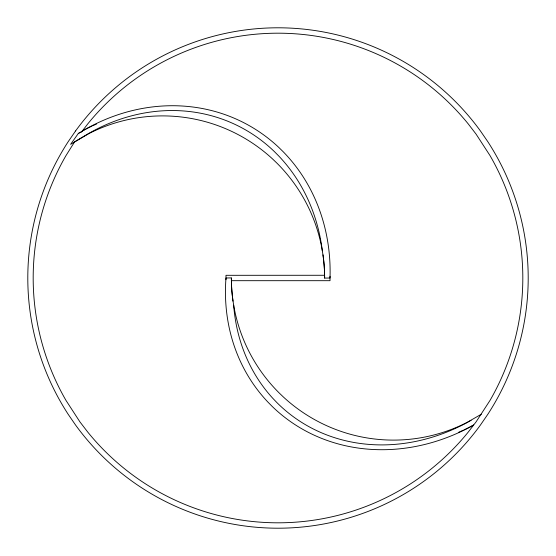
<?xml version="1.0" encoding="UTF-8"?>
<svg xmlns="http://www.w3.org/2000/svg" width="556" height="556" viewBox="0 0 556 556"><rect width="100%" height="100%" fill="white"/><g stroke="black" fill="none" stroke-linecap="round" stroke-linejoin="round"><path stroke-width="0.83" d="M330.007 276.283A167.488 167.488 0 0 1 330.014 278L324.635 278.097L324.53 272.19A162.109 162.109 0 0 0 322.973 254.843L322.035 249.109A162.109 162.109 0 0 0 276.812 163.033L272.621 159.016A162.109 162.109 0 0 0 88.863 133.6L70.591 144.345L78.278 133.53L80.307 132.252M81.378 132.224L87.744 123.932A244.821 244.821 0 0 1 468.256 123.932L476.061 134.1L490.017 155.59A244.821 244.821 0 0 1 490.017 400.41L476.061 421.9L468.256 432.068A244.821 244.821 0 0 1 87.744 432.068L79.939 421.9L65.983 400.41A244.821 244.821 0 0 1 65.983 155.59L74.65 141.794L85.026 135.629A185.391 163.679 -64.1 0 1 274.386 151.6L278.577 155.812A185.391 163.679 -64.1 0 1 322.091 248.928L322.313 250.798M481.35 414.206L467.137 422.4A162.109 162.109 0 0 1 283.379 396.984L279.188 392.967A162.109 162.109 0 0 1 233.965 306.891L233.027 301.157A162.109 162.109 0 0 1 231.47 283.81L231.365 277.903L225.986 278A167.488 167.488 0 0 0 225.993 279.717M78.278 133.53L82.587 130.896A187.817 168.774 -59.3 0 1 278.695 147.333L283.039 151.586A187.817 168.774 -59.3 0 1 330.014 278L330.014 280.69L231.414 280.69M471.134 420.273L466.748 422.734A184.001 161.177 -51.3 0 1 276.812 402.509L272.815 398.325A184.001 161.177 -51.3 0 1 233.812 307.016L233.687 305.202M82.337 130.98L86.416 128.804A167.488 167.488 0 0 1 91.809 126.17M324.628 275.276L225.986 275.31L225.986 278A186.656 166.744 -47.2 0 0 268.027 402.203L272.225 406.457A186.656 166.744 -47.2 0 0 469.208 427.474L473.663 425.02L469.584 427.196A167.488 167.488 0 0 1 464.19 429.83M324.635 278.097L324.635 278A161.852 161.852 0 0 0 322.966 254.843M92.588 125.816A167.488 167.488 0 0 1 96.501 124.071M463.412 430.184A167.488 167.488 0 0 1 458.707 432.262M233.034 301.157A161.852 161.852 0 0 1 231.365 278M75.581 130.938L68.166 141.731A250.2 250.2 0 0 0 68.166 414.269L75.581 425.062A250.2 250.2 0 0 0 480.419 425.062L487.834 414.269A250.2 250.2 0 0 0 487.834 141.731L480.419 130.938A250.2 250.2 0 0 0 75.581 130.938"/></g></svg>
